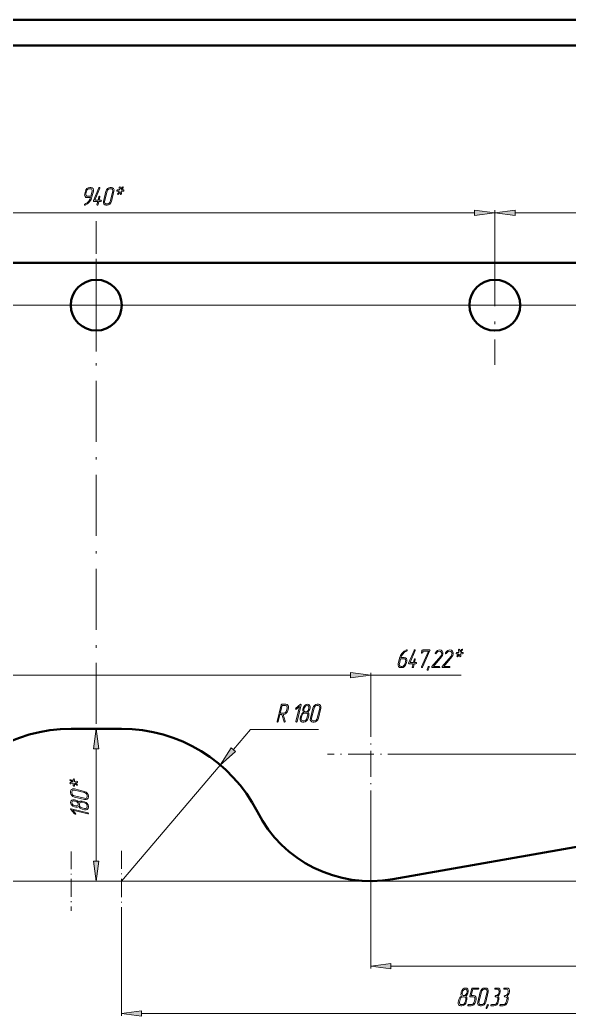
# Model space of a CAD drawing. Extents: x 0 to 420, y 0 to 297.
# Drawn here: x 162.6 to 270.5, y 101 to 297 of the extents above; entities that cross this region are included whole.
import ezdxf

# ---------------------------------------------------------------- set-up
doc = ezdxf.new("R2010")
doc.units = 0
doc.linetypes.add('DASHDOT', pattern=[18.5, 12, -3, 0.5, -3])

msp = doc.modelspace()

# ---------------------------------------------------------------- linework, layer by layer
at = {"color": 7, "lineweight": 50}
for p, q in [((420, 297), (0, 297)), ((415, 292), (20, 292)), ((38.169907, 249.221069), (317.062744, 249.221069)), ((177.616318, 157.554382), (172.671356, 157.554382)), ((177.616318, 157.554382), (182.561279, 157.554382)), ((235.892273, 127.934196), (303.71933, 139.893936))]:
    msp.add_line(p, q, dxfattribs=at)
at = {"color": 7, "lineweight": 13}
for p, q in [((103.248764, 259.043488), (251.983871, 259.043488)), ((255.949646, 252.654068), (255.949646, 259.564117)), ((255.949646, 252.654068), (255.949646, 259.543488)), ((259.915436, 259.064117), (320.3172, 259.064117)), ((110.935127, 240.887726), (338.19455, 240.887726)), ((231.551071, 161.012909), (231.551071, 168.568359)), ((127.647339, 168.068359), (227.585297, 168.068359)), ((231.551407, 168.068359), (249.354034, 168.068359)), ((204.560562, 153.43306), (207.908081, 157.370895)), ((207.908081, 157.370895), (221.322556, 157.370895)), ((177.575714, 131.520172), (177.575714, 153.588608)), ((240.009598, 152.554382), (350.915985, 152.554382)), ((182.561279, 127.55439), (201.991974, 150.41153)), ((231.551071, 144.095856), (231.551071, 110.352631)), ((123.681564, 127.55439), (370.407501, 127.55439)), ((231.551071, 127.55439), (362.10556, 127.55439)), ((231.551071, 127.55439), (350.915985, 127.55439)), ((182.561279, 121.553123), (182.561279, 101.039162)), ((235.516846, 110.852631), (320.3172, 110.852631)), ((186.527054, 101.539162), (320.3172, 101.539162))]:
    msp.add_line(p, q, dxfattribs=at)
at = {"color": 7, "linetype": 'DASHDOT', "lineweight": 13}
for p, q in [((177.616318, 158.497742), (177.616318, 257.416321)), ((255.949646, 252.654068), (255.949646, 229.121384)), ((267.716003, 240.887726), (244.183319, 240.887726))]:
    msp.add_line(p, q, dxfattribs=at)
at = {"color": 7, "linetype": 'DASHDOT', "lineweight": 13, "ltscale": 0.456659}
for p, q in [((177.616318, 250.020905), (177.616318, 231.754547)), ((186.749496, 240.887726), (168.483139, 240.887726))]:
    msp.add_line(p, q, dxfattribs=at)
at = {"color": 7, "linetype": 'DASHDOT', "lineweight": 13, "ltscale": 0.422926}
for p, q in [((231.551071, 161.012909), (231.551071, 144.095856)), ((240.009598, 152.554382), (223.092545, 152.554382))]:
    msp.add_line(p, q, dxfattribs=at)
at = {"color": 7, "linetype": 'DASHDOT', "lineweight": 13, "ltscale": 0.292593}
for p, q in [((172.671356, 133.40625), (172.671356, 121.70253)), ((178.523224, 127.55439), (166.819489, 127.55439))]:
    msp.add_line(p, q, dxfattribs=at)
at = {"color": 7, "linetype": 'DASHDOT', "lineweight": 13, "ltscale": 0.300064}
msp.add_line((182.561279, 133.555664), (182.561279, 121.553123), dxfattribs=at)
at = {"color": 7, "linetype": 'DASHDOT', "lineweight": 13, "ltscale": 0.300063}
msp.add_line((188.562546, 127.55439), (176.560013, 127.55439), dxfattribs=at)
at = {"color": 7, "lineweight": 13}
for points in [[(176.780457, 262.180908), (177.047562, 263.29129), (177.065994, 263.582977), (176.978485, 263.823456), (176.794281, 263.987213), (176.550201, 264.043488), (176.324539, 264.043488), (176.048233, 263.982086), (175.790329, 263.818359), (175.587692, 263.572723), (175.472565, 263.29129), (175.352829, 262.789825), (175.329803, 262.498169), (175.417297, 262.25769), (175.596909, 262.093933), (175.845596, 262.042755), (176.51796, 262.042755), (176.37059, 261.694824), (176.149536, 261.357086), (175.799545, 261.014252), (175.596909, 260.881226), (175.389679, 260.783997), (175.320587, 260.737946), (175.288361, 260.671417), (175.297562, 260.579315), (175.362045, 260.543488), (175.412704, 260.548615), (175.891647, 260.819824), (176.306122, 261.22406), (176.596252, 261.679443)], [(176.582443, 262.293488), (175.905457, 262.293488), (175.744278, 262.324188), (175.624542, 262.436768), (175.560074, 262.595398), (175.578491, 262.789825), (175.698227, 263.29129), (175.77652, 263.480621), (175.910065, 263.644379), (176.08046, 263.751831), (176.264679, 263.792755), (176.490326, 263.792755), (176.656128, 263.751831), (176.775864, 263.644379), (176.831116, 263.480621), (176.821915, 263.29129)], [(178.194275, 261.54129), (178.346252, 262.170685), (178.332443, 262.262787), (178.26796, 262.293488), (178.180466, 262.25769), (178.12059, 262.170685), (177.968628, 261.54129), (177.319275, 261.54129), (178.309402, 263.889984), (178.318619, 263.920685), (178.30481, 264.00769), (178.231125, 264.043488), (178.15744, 264.017914), (178.102173, 263.941162), (177.047562, 261.444092), (177.042969, 261.413391), (177.05217, 261.326385), (177.121246, 261.290558), (177.908752, 261.290558), (177.756775, 260.66629), (177.770599, 260.574188), (177.844284, 260.543488), (177.931778, 260.574188), (177.982437, 260.66629), (178.134415, 261.290558), (178.475204, 261.290558), (178.567307, 261.331512), (178.617966, 261.418488), (178.608749, 261.505493), (178.535065, 261.54129)], [(180.607437, 261.290558), (181.090988, 263.29129), (181.109406, 263.57785), (181.021912, 263.823456), (180.837692, 263.987213), (180.593628, 264.043488), (180.367966, 264.043488), (180.091644, 263.982086), (179.833755, 263.818359), (179.631119, 263.572723), (179.515991, 263.29129), (179.03244, 261.290558), (179.009415, 261.004028), (179.106125, 260.763519), (179.281128, 260.594666), (179.525192, 260.543488), (179.750854, 260.543488), (180.022568, 260.594666), (180.285065, 260.763519), (180.487701, 261.004028)], [(180.381775, 261.290558), (180.298889, 261.091003), (180.165329, 260.9375), (179.990326, 260.824921), (179.81073, 260.79422), (179.585068, 260.79422), (179.423889, 260.824921), (179.308746, 260.9375), (179.244278, 261.09613), (179.258087, 261.290558), (179.741653, 263.29129), (179.815338, 263.480621), (179.953491, 263.644379), (180.123886, 263.751831), (180.30809, 263.792755), (180.533752, 263.792755), (180.694931, 263.751831), (180.814667, 263.644379), (180.874542, 263.480621), (180.865326, 263.29129)], [(182.573883, 263.542023), (182.877838, 263.982086), (182.905457, 264.043488), (182.891647, 264.130493), (182.817963, 264.16629), (182.707443, 264.094666), (182.431122, 263.695557), (182.348221, 264.094666), (182.260727, 264.16629), (182.173218, 264.125366), (182.117966, 264.043488), (182.117966, 263.982086), (182.210068, 263.542023), (181.80481, 263.542023), (181.712692, 263.501099), (181.666641, 263.41922), (181.671249, 263.327118), (181.744934, 263.29129), (182.150192, 263.29129), (181.846252, 262.851257), (181.818619, 262.789825), (181.832443, 262.70285), (181.906128, 262.667023), (182.021255, 262.738678), (182.297562, 263.137787), (182.380463, 262.738678), (182.463364, 262.667023), (182.555466, 262.70285), (182.606125, 262.789825), (182.606125, 262.851257), (182.514008, 263.29129), (182.919281, 263.29129), (183.015991, 263.332245), (183.06665, 263.41922), (183.052826, 263.506226), (182.979141, 263.542023)], [(251.983871, 258.521393), (255.949646, 259.043488), (251.983871, 259.565613)], [(259.915436, 259.586243), (255.949646, 259.064117), (259.915436, 258.542023)], [(237.228378, 171.430939), (236.956665, 170.31543), (236.93364, 170.028885), (237.03035, 169.788391), (237.205353, 169.619537), (237.449432, 169.568359), (237.675079, 169.568359), (237.946808, 169.619537), (238.20929, 169.788391), (238.411926, 170.028885), (238.531677, 170.31543), (238.651398, 170.816895), (238.66983, 171.103455), (238.582321, 171.34906), (238.40271, 171.512817), (238.158646, 171.569092), (237.490875, 171.569092), (237.633636, 171.911926), (237.854691, 172.249649), (238.204697, 172.592484), (238.40271, 172.725525), (238.609955, 172.822754), (238.68364, 172.873917), (238.715881, 172.940445), (238.702057, 173.027435), (238.637589, 173.068359), (238.591537, 173.058136), (238.107986, 172.786926), (237.693512, 172.38269), (237.403381, 171.927277)], [(240.161926, 170.566162), (240.313904, 171.195557), (240.300079, 171.287659), (240.235611, 171.318359), (240.148117, 171.282547), (240.088242, 171.195557), (239.936279, 170.566162), (239.286926, 170.566162), (240.277069, 172.914856), (240.28627, 172.945557), (240.272461, 173.032547), (240.198761, 173.068359), (240.125092, 173.042786), (240.069824, 172.966034), (239.015213, 170.468948), (239.01062, 170.438248), (239.019821, 170.351257), (239.088898, 170.31543), (239.876404, 170.31543), (239.724426, 169.691162), (239.738251, 169.59906), (239.81192, 169.568359), (239.899429, 169.59906), (239.950089, 169.691162), (240.102051, 170.31543), (240.442841, 170.31543), (240.534958, 170.356384), (240.585617, 170.443359), (240.576401, 170.53035), (240.502716, 170.566162)], [(243.201401, 172.914856), (243.21521, 172.950668), (243.201401, 173.032547), (243.127716, 173.068359), (241.773773, 173.068359), (241.681671, 173.032547), (241.63562, 172.940445), (241.543503, 172.566895), (241.552719, 172.474792), (241.626404, 172.444092), (241.713898, 172.474792), (241.769165, 172.566895), (241.829041, 172.817627), (242.925079, 172.817627), (241.534302, 169.721863), (241.520477, 169.68605), (241.538895, 169.59906), (241.607971, 169.568359), (241.681671, 169.593948), (241.741531, 169.665588)], [(244.969818, 169.568359), (245.066528, 169.609299), (245.112579, 169.691162), (245.103363, 169.783279), (245.029694, 169.819092), (243.89679, 169.819092), (245.471802, 171.702133), (245.64679, 171.963104), (245.7435, 172.20871), (245.757324, 172.541321), (245.623764, 172.822754), (245.393494, 173.006958), (245.107971, 173.068359), (244.877716, 173.032547), (244.665863, 172.930206), (244.444824, 172.740875), (244.260605, 172.474792), (244.242188, 172.428741), (244.256012, 172.341751), (244.329681, 172.305939), (244.398773, 172.331528), (244.449432, 172.387817), (244.734955, 172.715302), (245.057312, 172.812515), (245.269165, 172.766464), (245.430344, 172.638535), (245.517853, 172.43898), (245.508636, 172.20871), (245.43956, 172.024506), (245.384293, 171.937515), (245.315216, 171.840302), (243.579025, 169.762817), (243.546783, 169.701401), (243.556, 169.609299), (243.625092, 169.568359)], [(246.991531, 169.568359), (247.088242, 169.609299), (247.134293, 169.691162), (247.125076, 169.783279), (247.051392, 169.819092), (245.918503, 169.819092), (247.4935, 171.702133), (247.668503, 171.963104), (247.765213, 172.20871), (247.779022, 172.541321), (247.645477, 172.822754), (247.415207, 173.006958), (247.129684, 173.068359), (246.899414, 173.032547), (246.687576, 172.930206), (246.466522, 172.740875), (246.282318, 172.474792), (246.263885, 172.428741), (246.27771, 172.341751), (246.351395, 172.305939), (246.420471, 172.331528), (246.47113, 172.387817), (246.756653, 172.715302), (247.079025, 172.812515), (247.290863, 172.766464), (247.452057, 172.638535), (247.539551, 172.43898), (247.530334, 172.20871), (247.461273, 172.024506), (247.406006, 171.937515), (247.336914, 171.840302), (245.600739, 169.762817), (245.568497, 169.701401), (245.577713, 169.609299), (245.64679, 169.568359)], [(249.257324, 172.566895), (249.561279, 173.006958), (249.588898, 173.068359), (249.575089, 173.15535), (249.501404, 173.191177), (249.390884, 173.119537), (249.114563, 172.720413), (249.031677, 173.119537), (248.944168, 173.191177), (248.856674, 173.150238), (248.801407, 173.068359), (248.801407, 173.006958), (248.893509, 172.566895), (248.488251, 172.566895), (248.396149, 172.52597), (248.350098, 172.444092), (248.354706, 172.35199), (248.428375, 172.316177), (248.833649, 172.316177), (248.529694, 171.876114), (248.502075, 171.814713), (248.515884, 171.727722), (248.589569, 171.691895), (248.704697, 171.763535), (248.981018, 172.162659), (249.063904, 171.763535), (249.146805, 171.691895), (249.238907, 171.727722), (249.289566, 171.814713), (249.289566, 171.876114), (249.197464, 172.316177), (249.602722, 172.316177), (249.699432, 172.357101), (249.750092, 172.444092), (249.736267, 172.531082), (249.662598, 172.566895)], [(237.426407, 171.318359), (238.09877, 171.318359), (238.264557, 171.277435), (238.384308, 171.169968), (238.43956, 171.006226), (238.425751, 170.816895), (238.306, 170.31543), (238.223114, 170.121002), (238.089569, 169.962372), (237.919159, 169.849792), (237.734955, 169.819092), (237.509308, 169.819092), (237.348114, 169.849792), (237.232986, 169.962372), (237.168518, 170.121002), (237.182327, 170.31543)], [(227.585297, 167.546265), (231.551071, 168.068359), (227.585297, 168.590469)], [(243.095474, 169.675812), (243.077057, 169.75769), (243.003372, 169.793518), (242.929688, 169.767929), (242.87442, 169.696289), (242.639557, 169.199951), (242.625732, 169.164124), (242.644165, 169.082245), (242.713242, 169.041321), (242.786926, 169.066895), (242.846802, 169.143646), (243.077057, 169.634888)], [(214.36795, 160.370163), (214.395584, 160.370163), (214.667297, 160.426453), (214.925186, 160.590195), (215.132416, 160.830688), (215.252167, 161.117249), (215.371902, 161.618698), (215.39032, 161.905243), (215.302826, 162.150864), (215.118607, 162.314606), (214.874527, 162.370895), (214.087036, 162.370895), (213.994934, 162.335083), (213.948868, 162.242966), (213.161377, 158.993698), (213.175186, 158.901596), (213.244263, 158.870895), (213.336365, 158.901596), (213.387024, 158.993698), (213.723206, 160.370163), (214.110046, 160.370163), (214.51532, 158.932297), (214.542953, 158.881134), (214.593613, 158.870895), (214.681107, 158.906708), (214.736374, 158.993698), (214.740982, 159.060211)], [(213.783081, 160.620895), (214.142288, 162.120163), (214.814667, 162.120163), (214.975845, 162.079224), (215.095581, 161.971771), (215.155457, 161.808029), (215.14624, 161.618698), (215.026505, 161.117249), (214.943604, 160.922791), (214.80545, 160.76416), (214.635056, 160.656708), (214.455444, 160.620895)], [(217.081116, 158.993698), (217.868607, 162.242966), (217.854797, 162.335083), (217.781113, 162.365784), (217.698212, 162.329956), (216.846237, 161.582886), (216.786377, 161.495895), (216.804794, 161.408905), (216.873871, 161.367966), (216.961365, 161.408905), (217.569275, 161.946182), (216.855453, 158.993698), (216.873871, 158.901596), (216.942947, 158.870895), (217.030457, 158.901596)], [(219.259399, 159.617966), (219.379135, 160.119431), (219.369934, 160.513428), (219.176514, 160.784637), (219.425186, 161.045593), (219.567947, 161.367966), (219.627823, 161.62381), (219.64624, 161.91037), (219.558746, 162.150864), (219.374527, 162.314606), (219.130447, 162.370895), (218.858734, 162.314606), (218.605453, 162.150864), (218.393616, 161.905243), (218.278473, 161.62381), (218.218613, 161.367966), (218.209396, 161.040482), (218.324524, 160.784637), (217.997559, 160.508316), (217.804138, 160.119431), (217.684402, 159.617966), (217.661377, 159.331421), (217.758087, 159.090927), (217.933075, 158.922058), (218.177155, 158.870895), (218.402817, 158.870895), (218.67453, 158.922058), (218.937027, 159.090927), (219.139664, 159.331421)], [(219.342285, 161.367966), (219.259399, 161.168411), (219.121246, 161.009781), (218.950836, 160.902328), (218.77124, 160.871628), (218.605453, 160.902328), (218.485718, 161.014893), (218.43045, 161.173523), (218.444275, 161.367966), (218.504135, 161.62381), (218.582428, 161.813141), (218.725189, 161.976898), (218.890976, 162.079224), (219.075195, 162.120163), (219.236374, 162.079224), (219.35611, 161.971771), (219.415985, 161.813141), (219.402161, 161.62381)], [(221.281113, 159.617966), (221.764664, 161.618698), (221.783081, 161.905243), (221.695587, 162.150864), (221.511383, 162.314606), (221.267303, 162.370895), (221.041641, 162.370895), (220.76532, 162.309494), (220.507431, 162.145752), (220.304794, 161.900131), (220.189667, 161.618698), (219.706116, 159.617966), (219.683075, 159.331421), (219.779785, 159.090927), (219.954803, 158.922058), (220.198868, 158.870895), (220.42453, 158.870895), (220.696243, 158.922058), (220.95874, 159.090927), (221.161377, 159.331421)], [(221.05545, 159.617966), (220.972565, 159.418411), (220.839005, 159.264893), (220.664001, 159.152328), (220.484406, 159.121628), (220.258743, 159.121628), (220.097565, 159.152328), (219.982422, 159.264893), (219.917953, 159.423523), (219.931763, 159.617966), (220.415314, 161.618698), (220.489014, 161.808029), (220.627167, 161.971771), (220.797562, 162.079224), (220.981766, 162.120163), (221.207428, 162.120163), (221.368607, 162.079224), (221.488342, 161.971771), (221.548218, 161.808029), (221.539001, 161.618698)], [(219.033737, 159.617966), (218.950836, 159.423523), (218.817291, 159.264893), (218.646896, 159.152328), (218.462692, 159.121628), (218.23703, 159.121628), (218.075836, 159.152328), (217.960724, 159.264893), (217.89624, 159.423523), (217.910065, 159.617966), (218.029785, 160.119431), (218.246246, 160.472504), (218.416626, 160.579956), (218.600845, 160.620895), (218.826508, 160.620895), (218.992294, 160.579956), (219.11203, 160.472504), (219.167297, 160.308762), (219.153473, 160.119431)], [(178.097824, 153.588608), (177.575714, 157.554382), (177.053619, 153.588608)], [(204.162766, 153.771225), (201.991959, 150.41153), (204.958359, 153.09491)], [(173.077179, 147.175766), (172.637115, 147.479721), (172.575714, 147.507355), (172.488724, 147.49353), (172.452911, 147.419846), (172.524551, 147.309326), (172.923676, 147.033005), (172.524551, 146.950104), (172.452911, 146.86261), (172.493851, 146.775116), (172.575714, 146.719849), (172.637115, 146.719849), (173.077179, 146.811951), (173.077179, 146.406693), (173.118118, 146.31459), (173.199982, 146.268524), (173.292084, 146.273132), (173.327911, 146.346832), (173.327911, 146.75209), (173.767975, 146.448135), (173.829376, 146.420502), (173.916367, 146.434326), (173.952179, 146.508011), (173.880539, 146.623138), (173.481415, 146.899445), (173.880539, 146.982346), (173.952179, 147.065247), (173.916367, 147.157349), (173.829376, 147.208008), (173.767975, 147.208008), (173.327911, 147.115906), (173.327911, 147.521164), (173.286972, 147.617874), (173.199982, 147.668533), (173.112991, 147.654724), (173.077179, 147.581024)], [(175.328644, 145.20932), (173.327911, 145.692871), (173.041367, 145.711304), (172.795746, 145.623795), (172.632004, 145.439575), (172.575714, 145.195496), (172.575714, 144.969849), (172.637115, 144.693527), (172.800858, 144.435638), (173.046478, 144.233002), (173.327911, 144.117874), (175.328644, 143.634323), (175.615189, 143.611298), (175.855682, 143.708008), (176.024551, 143.882996), (176.075714, 144.127075), (176.075714, 144.352737), (176.024551, 144.624451), (175.855682, 144.886948), (175.615189, 145.089584)], [(175.328644, 144.983658), (175.528198, 144.900772), (175.681717, 144.767212), (175.794281, 144.592224), (175.824982, 144.412613), (175.824982, 144.186951), (175.794281, 144.025772), (175.681717, 143.910645), (175.523087, 143.846161), (175.328644, 143.859985), (173.327911, 144.343536), (173.13858, 144.417206), (172.974838, 144.555374), (172.867386, 144.725769), (172.826447, 144.909973), (172.826447, 145.135635), (172.867386, 145.296814), (172.974838, 145.416565), (173.13858, 145.476425), (173.327911, 145.467224)], [(175.328644, 143.187622), (174.827179, 143.307343), (174.433167, 143.298141), (174.161972, 143.104721), (173.901016, 143.353394), (173.578644, 143.496155), (173.3228, 143.55603), (173.03624, 143.574463), (172.795746, 143.486954), (172.632004, 143.302734), (172.575714, 143.058655), (172.632004, 142.786957), (172.795746, 142.533661), (173.041367, 142.321823), (173.3228, 142.206696), (173.578644, 142.14682), (173.906128, 142.137604), (174.161972, 142.252747), (174.438293, 141.925766), (174.827179, 141.732346), (175.328644, 141.61261), (175.615189, 141.589584), (175.855682, 141.686295), (176.024551, 141.861298), (176.075714, 142.105377), (176.075714, 142.331024), (176.024551, 142.602753), (175.855682, 142.865234), (175.615189, 143.067871)], [(173.578644, 143.270508), (173.778198, 143.187622), (173.936829, 143.049454), (174.044281, 142.879059), (174.074982, 142.699463), (174.044281, 142.533661), (173.931717, 142.413925), (173.773087, 142.358673), (173.578644, 142.372482), (173.3228, 142.432343), (173.133469, 142.510635), (172.969727, 142.653412), (172.867386, 142.819183), (172.826447, 143.003403), (172.867386, 143.164581), (172.974838, 143.284332), (173.133469, 143.344193), (173.3228, 143.330383)], [(175.328644, 142.961945), (175.523087, 142.879059), (175.681717, 142.745514), (175.794281, 142.575104), (175.824982, 142.3909), (175.824982, 142.165253), (175.794281, 142.004059), (175.681717, 141.888931), (175.523087, 141.824463), (175.328644, 141.838272), (174.827179, 141.958008), (174.474106, 142.174454), (174.366653, 142.344849), (174.325714, 142.529053), (174.325714, 142.754715), (174.366653, 142.920502), (174.474106, 143.040253), (174.637848, 143.095505), (174.827179, 143.081696)], [(175.952911, 141.009323), (172.703644, 141.796829), (172.611542, 141.783005), (172.580841, 141.70932), (172.616653, 141.626434), (173.363724, 140.77446), (173.450714, 140.714584), (173.537704, 140.733002), (173.578644, 140.802094), (173.537704, 140.889587), (173.000427, 141.497482), (175.952911, 140.783661), (176.045013, 140.802094), (176.075714, 140.87117), (176.045013, 140.958664)], [(177.053619, 131.520172), (177.575714, 127.55439), (178.097824, 131.520172)], [(235.516846, 111.374733), (231.551071, 110.852631), (235.516846, 110.330521)], [(250.343506, 103.78624), (250.463257, 104.287697), (250.454041, 104.681709), (250.26062, 104.952911), (250.509308, 105.213867), (250.652069, 105.53624), (250.711929, 105.792084), (250.730347, 106.078629), (250.642853, 106.31913), (250.458649, 106.48288), (250.214569, 106.539162), (249.942856, 106.48288), (249.68956, 106.31913), (249.477722, 106.073517), (249.362595, 105.792084), (249.302719, 105.53624), (249.293518, 105.208748), (249.408646, 104.952911), (249.081665, 104.67659), (248.888245, 104.287697), (248.768509, 103.78624), (248.745483, 103.499695), (248.842194, 103.259193), (249.017197, 103.090332), (249.261276, 103.039162), (249.486938, 103.039162), (249.758636, 103.090332), (250.021149, 103.259193), (250.22377, 103.499695)], [(250.426407, 105.53624), (250.343506, 105.336678), (250.205353, 105.178047), (250.034958, 105.070595), (249.855347, 105.039894), (249.68956, 105.070595), (249.569824, 105.183167), (249.514557, 105.341797), (249.528381, 105.53624), (249.588257, 105.792084), (249.666534, 105.981415), (249.809296, 106.145157), (249.975098, 106.247498), (250.159302, 106.288429), (250.32048, 106.247498), (250.440216, 106.140045), (250.500092, 105.981415), (250.486267, 105.792084)], [(252.139557, 103.78624), (252.259308, 104.287697), (252.27771, 104.574249), (252.190216, 104.814743), (252.01062, 104.978493), (251.771149, 105.034775), (251.319824, 105.034775), (251.619171, 106.288429), (252.627716, 106.288429), (252.724426, 106.329361), (252.775085, 106.41124), (252.761276, 106.49823), (252.687592, 106.539162), (251.563904, 106.539162), (251.471802, 106.503342), (251.425751, 106.41124), (251.06192, 104.911964), (251.066528, 104.814743), (251.140228, 104.784042), (251.706665, 104.784042), (251.867859, 104.74823), (251.992188, 104.640778), (252.047455, 104.477028), (252.03363, 104.287697), (251.91391, 103.78624), (251.835617, 103.591797), (251.702057, 103.433167), (251.527069, 103.320595), (251.347458, 103.289894), (250.781006, 103.289894), (250.688904, 103.248962), (250.638245, 103.161964), (250.647461, 103.074982), (250.721146, 103.039162), (251.287598, 103.039162), (251.554688, 103.090332), (251.8172, 103.259193), (252.019821, 103.499695)], [(254.165878, 103.78624), (254.649429, 105.786964), (254.667847, 106.073517), (254.580353, 106.31913), (254.396149, 106.48288), (254.152069, 106.539162), (253.926407, 106.539162), (253.650085, 106.47776), (253.392197, 106.314011), (253.18956, 106.068398), (253.074432, 105.786964), (252.590881, 103.78624), (252.567856, 103.499695), (252.664566, 103.259193), (252.839569, 103.090332), (253.083649, 103.039162), (253.309296, 103.039162), (253.581009, 103.090332), (253.843506, 103.259193), (254.046143, 103.499695)], [(253.940216, 103.78624), (253.85733, 103.586678), (253.72377, 103.433167), (253.548767, 103.320595), (253.369171, 103.289894), (253.143509, 103.289894), (252.98233, 103.320595), (252.867188, 103.433167), (252.802719, 103.591797), (252.816528, 103.78624), (253.300079, 105.786964), (253.373779, 105.976295), (253.511932, 106.140045), (253.682327, 106.247498), (253.866547, 106.288429), (254.092194, 106.288429), (254.253387, 106.247498), (254.373108, 106.140045), (254.432983, 105.976295), (254.423767, 105.786964)], [(256.551392, 104.952911), (256.800079, 105.213867), (256.942841, 105.53624), (257.002716, 105.786964), (257.021149, 106.073517), (256.938232, 106.31913), (256.758636, 106.48288), (256.509949, 106.539162), (256.058655, 106.539162), (255.966537, 106.49823), (255.920486, 106.41124), (255.925079, 106.324249), (255.998779, 106.288429), (256.450073, 106.288429), (256.615875, 106.247498), (256.731018, 106.140045), (256.790894, 105.976295), (256.781677, 105.786964), (256.721802, 105.53624), (256.638916, 105.341797), (256.500732, 105.183167), (256.330353, 105.070595), (256.150757, 105.039894), (256.058655, 104.998962), (256.003357, 104.911964), (256.017212, 104.824982), (256.090881, 104.789162), (256.201416, 104.789162), (256.367188, 104.74823), (256.486938, 104.640778), (256.542175, 104.477028), (256.528381, 104.287697), (256.40863, 103.78624), (256.330353, 103.591797), (256.196777, 103.433167), (256.02179, 103.320595), (255.837585, 103.289894), (255.275742, 103.289894), (255.18364, 103.248962), (255.13298, 103.161964), (255.142197, 103.074982), (255.215881, 103.039162), (255.77771, 103.039162), (256.049438, 103.090332), (256.31192, 103.259193), (256.514557, 103.499695), (256.634277, 103.78624), (256.754028, 104.287697), (256.744812, 104.681709)], [(258.352051, 104.952911), (258.600739, 105.213867), (258.7435, 105.53624), (258.803375, 105.786964), (258.821808, 106.073517), (258.738892, 106.31913), (258.559296, 106.48288), (258.310608, 106.539162), (257.859314, 106.539162), (257.767212, 106.49823), (257.72113, 106.41124), (257.725739, 106.324249), (257.799438, 106.288429), (258.250732, 106.288429), (258.416534, 106.247498), (258.531677, 106.140045), (258.591553, 105.976295), (258.582336, 105.786964), (258.522461, 105.53624), (258.439575, 105.341797), (258.301392, 105.183167), (258.131012, 105.070595), (257.951416, 105.039894), (257.859314, 104.998962), (257.804016, 104.911964), (257.817871, 104.824982), (257.891541, 104.789162), (258.002075, 104.789162), (258.167847, 104.74823), (258.287598, 104.640778), (258.342834, 104.477028), (258.329041, 104.287697), (258.20929, 103.78624), (258.131012, 103.591797), (257.997437, 103.433167), (257.822449, 103.320595), (257.638245, 103.289894), (257.076416, 103.289894), (256.984314, 103.248962), (256.933655, 103.161964), (256.942871, 103.074982), (257.016541, 103.039162), (257.578369, 103.039162), (257.850098, 103.090332), (258.112579, 103.259193), (258.315216, 103.499695), (258.434937, 103.78624), (258.554688, 104.287697), (258.545471, 104.681709)], [(250.117859, 103.78624), (250.034958, 103.591797), (249.901398, 103.433167), (249.731018, 103.320595), (249.546799, 103.289894), (249.321136, 103.289894), (249.159958, 103.320595), (249.04483, 103.433167), (248.980347, 103.591797), (248.994171, 103.78624), (249.113907, 104.287697), (249.330353, 104.640778), (249.500748, 104.74823), (249.684967, 104.789162), (249.910614, 104.789162), (250.076416, 104.74823), (250.196136, 104.640778), (250.251404, 104.477028), (250.237595, 104.287697)], [(186.527054, 102.061264), (182.561279, 101.539162), (186.527054, 101.017059)], [(254.686279, 103.146614), (254.667847, 103.228493), (254.594162, 103.264313), (254.520477, 103.238724), (254.46521, 103.167084), (254.230347, 102.670746), (254.216537, 102.634926), (254.234955, 102.553047), (254.304031, 102.512115), (254.377716, 102.537697), (254.437592, 102.614456), (254.667847, 103.105682)]]:
    msp.add_lwpolyline(points, close=True, dxfattribs=at)
at = {"color": 7, "lineweight": 50}
for centre in [(177.616318, 240.887726), (255.949646, 240.887726)]:
    msp.add_circle(centre, 5, dxfattribs=at)
for centre, radius, start, end in [((172.671356, 127.55439), 30.000001, 90.000003, 152.964313), ((182.561279, 127.55439), 30.000001, 27.035694, 90.000003), ((231.551071, 152.554382), 25.000001, 207.035687, 280.000002)]:
    msp.add_arc(centre, radius, start, end, dxfattribs=at)
at = {"color": 7, "lineweight": 13}
for points in [[(251.983871, 258.521393), (255.949646, 259.043488), (251.983871, 258.521393), (251.983871, 259.565613)], [(259.915436, 259.586243), (255.949646, 259.064117), (259.915436, 259.586243), (259.915436, 258.542023)], [(227.585297, 167.546265), (231.551071, 168.068359), (227.585297, 167.546265), (227.585297, 168.590469)], [(178.097824, 153.588608), (177.575714, 157.554382), (178.097824, 153.588608), (177.053619, 153.588608)], [(204.162766, 153.771225), (201.991959, 150.41153), (204.162766, 153.771225), (204.958359, 153.09491)], [(177.053619, 131.520172), (177.575714, 127.55439), (177.053619, 131.520172), (178.097824, 131.520172)], [(235.516846, 111.374733), (231.551071, 110.852631), (235.516846, 111.374733), (235.516846, 110.330521)], [(186.527054, 102.061264), (182.561279, 101.539162), (186.527054, 102.061264), (186.527054, 101.017059)]]:
    msp.add_solid(points, dxfattribs=at)

doc.saveas('drawing.dxf')
